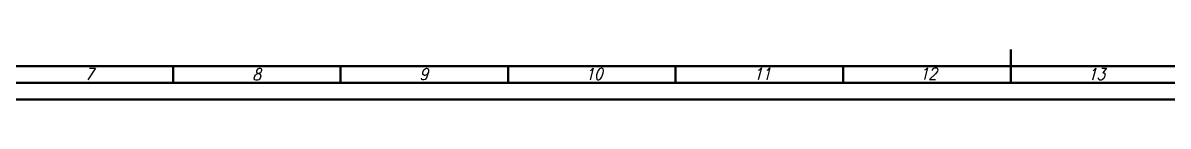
# Model space of a CAD drawing. Header units: millimetres. Extents: x -386 to 803, y -142 to 699.
# Drawn here: x -81.6 to 260.1, y -142.3 to -127.3 of the extents above; entities that cross this region are included whole.
import ezdxf

# ---------------------------------------------------------------- set-up
doc = ezdxf.new("R2010")
doc.units = ezdxf.units.MM
doc.header["$LTSCALE"] = 0.5
for name, color, linetype, lineweight in [('111-NAPISY', 111, 'Continuous', 18), ('3-WYMIAR', 3, 'Continuous', 18), ('41-GRUBA CIĄGŁA', 41, 'Continuous', 50)]:
    doc.layers.add(name, color=color, linetype=linetype, lineweight=lineweight)
doc.styles.get("Standard").update_dxf_attribs({"font": 'simplex.shx', "width": 0.85, "oblique": 15})

# ---------------------------------------------------------------- blocks, each defined once
blk = doc.blocks.new('A0_Premium_2016')
at = {"layer": '41-GRUBA CIĄGŁA'}
for p, q in [((599.5, 5), (599.5, 15)), ((20, 10), (1179, 10)), ((349.5, 10), (349.5, 5)), ((399.5, 10), (399.5, 5)), ((449.5, 10), (449.5, 5)), ((499.5, 10), (499.5, 5)), ((549.5, 10), (549.5, 5)), ((15, 5), (1184, 5)), ((0, 0), (1189, 0))]:
    blk.add_line(p, q, dxfattribs=at)
at = {"layer": '111-NAPISY', "char_height": 3.5, "attachment_point": 1}
for s, insert in [('7', (323.23, 9.39)), ('8', (373.18, 9.29)), ('9', (423.05, 9.37)), ('10', (472.59, 9.4)), ('11', (522.74, 9.44)), ('12', (572.35, 9.53)), ('13', (622.54, 9.35))]:
    blk.add_mtext_dynamic_manual_height_columns(s, width=3.5, gutter_width=12.5, heights=[3.98], dxfattribs=dict(at, insert=insert))

msp = doc.modelspace()

# ---------------------------------------------------------------- block references
at = {"layer": '3-WYMIAR'}
msp.add_blockref('A0_Premium_2016', (-386.347, -142.348), dxfattribs=at)

doc.saveas('drawing.dxf')
